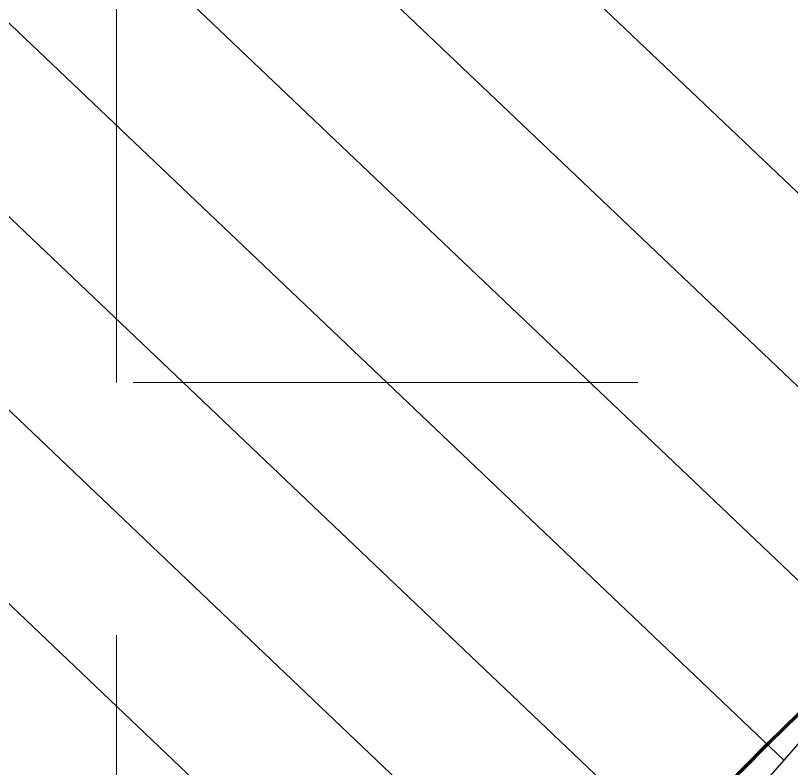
# Model space of a CAD drawing. Header units: inches. Extents: x -5337 to 1057, y 15227 to 19227.
# Drawn here: x -2942.39 to -2907.8, y 16112.29 to 16145.85 of the extents above; entities that cross this region are included whole.
import ezdxf

# ---------------------------------------------------------------- set-up
doc = ezdxf.new("R2010")
doc.units = ezdxf.units.IN
doc.header["$LTSCALE"] = 150
doc.header["$MEASUREMENT"] = 0
doc.linetypes.add('HIDDEN', pattern=[0.375, 0.25, -0.125])
for name, color, linetype in [('COMT-MIN', 84, 'Continuous'), ('CONT-MJR', 84, 'Continuous'), ('grid', 7, 'HIDDEN')]:
    doc.layers.add(name, color=color, linetype=linetype)

msp = doc.modelspace()

# ---------------------------------------------------------------- linework, layer by layer
at = {"color": 5}
for p, q in [((-3000.385, 16226.241), (-2894.032, 16125.111)), ((-3007.952, 16224.811), (-2899.57, 16121.752)), ((-3015.519, 16223.382), (-2904.014, 16117.353)), ((-3023.086, 16221.953), (-2908.14, 16112.653)), ((-3029.556, 16219.48), (-2912.267, 16107.952)), ((-3033.582, 16214.684), (-2916.394, 16103.251)), ((-3037.608, 16209.888), (-2920.52, 16098.551)), ((-2926.453, 16091.792), (-2900.815, 16120.997))]:
    msp.add_line(p, q, dxfattribs=at)
at = {"layer": 'COMT-MIN', "color": 5, "linetype": 'Continuous', "lineweight": 40, "extrusion": (0, 0, -1)}
for radius in [122, 119, 116, 113, 105, 103, 100, 97]:
    msp.add_arc((2820.603, 16024.86), radius, 14.50002, 67.54112, dxfattribs=at)
at = {"layer": 'CONT-MJR', "color": 5, "linetype": 'Continuous', "lineweight": 70, "extrusion": (0, 0, -1)}
for radius in [125, 107]:
    msp.add_arc((2820.603, 16024.86), radius, 14.50002, 67.54112, dxfattribs=at)
at = {"layer": 'grid', "color": 252, "linetype": 'HIDDEN', "lineweight": 0, "ltscale": 0.6}
for p, q in [((-2937.894, 19121.984), (-2937.894, 15630.294)), ((-5232.144, 16129.484), (952.356, 16129.484))]:
    msp.add_line(p, q, dxfattribs=at)

doc.saveas('drawing.dxf')
